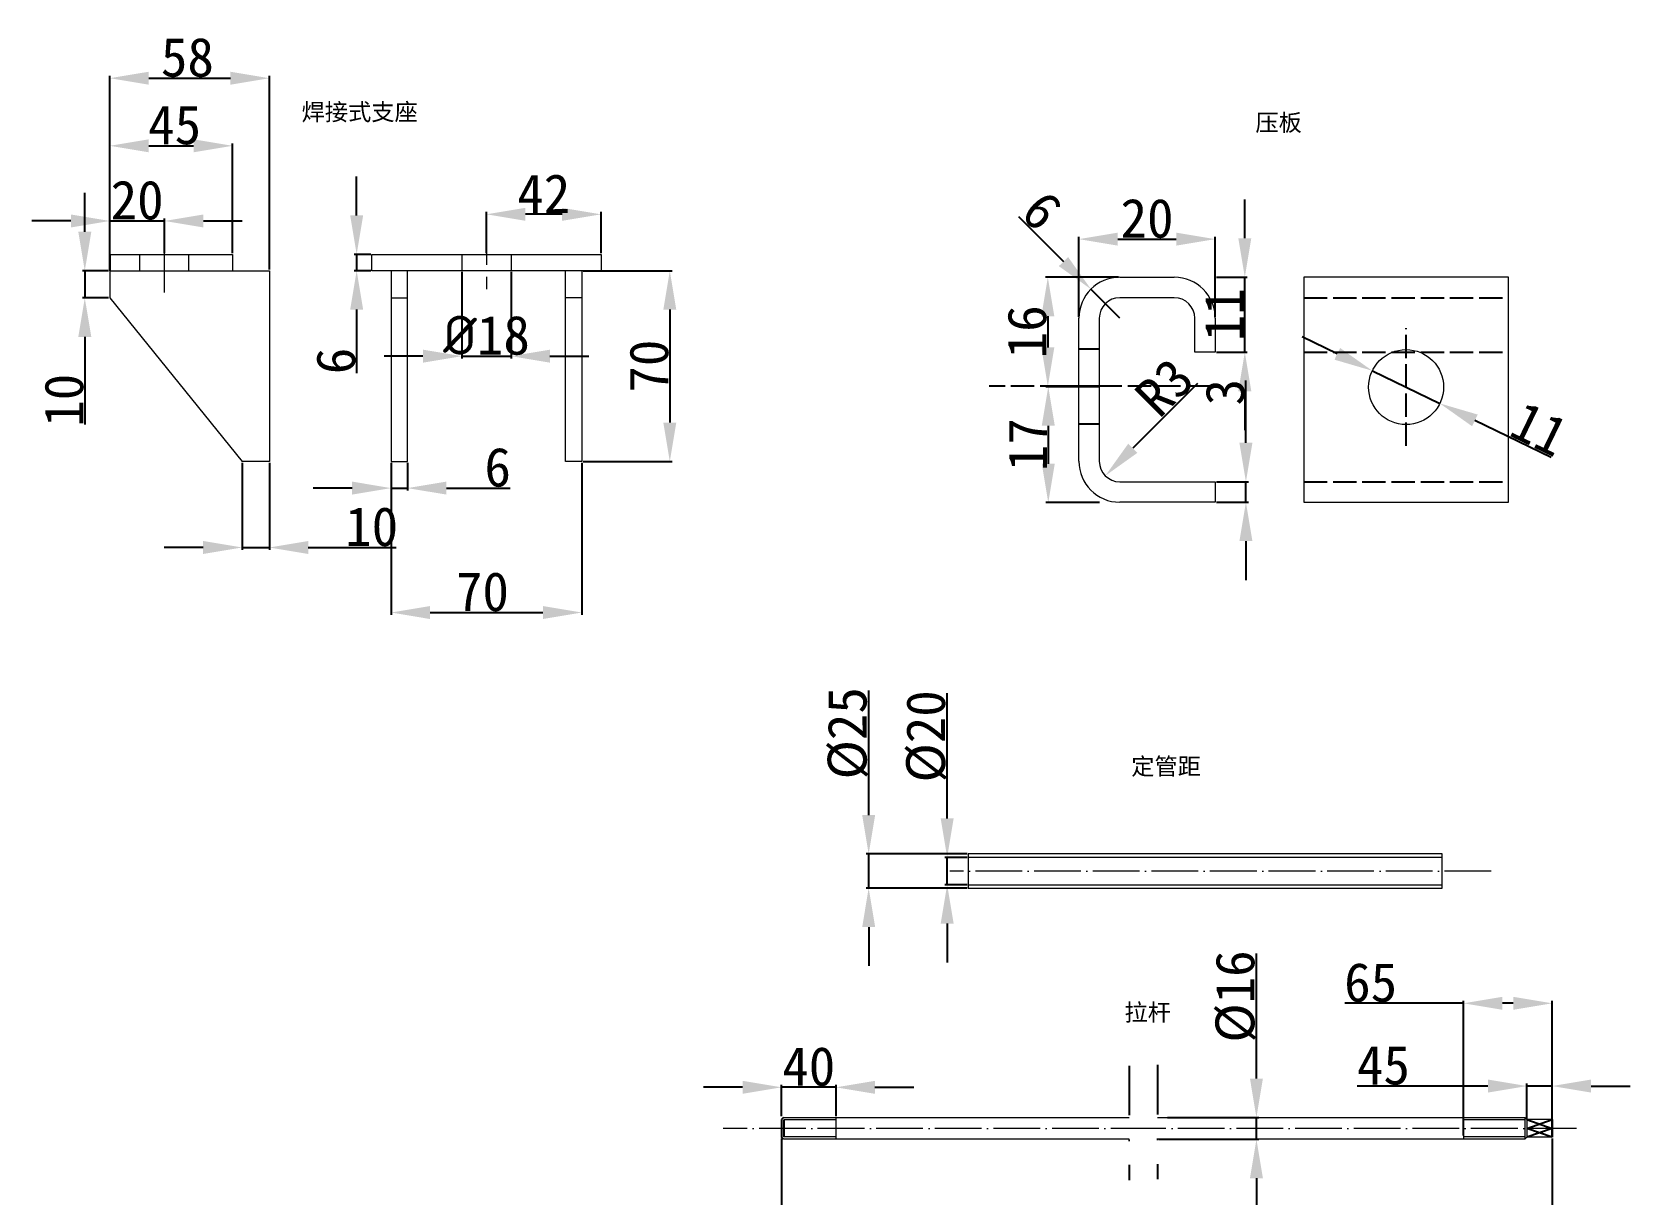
# Model space of a CAD drawing. Header units: millimetres. Extents: x 1235 to 3083, y 1046 to 3116.
# Drawn here: x 2253 to 3074, y 2394 to 2991 of the extents above; entities that cross this region are included whole.
import ezdxf

# ---------------------------------------------------------------- set-up
doc = ezdxf.new("R2010")
doc.units = ezdxf.units.MM
for name, pattern in [('ACAD_ISO02W100', [15, 12, -3]), ('ACAD_ISO04W100', [30, 24, -3, 0, -3]), ('DASHDOTX2', [50.8, 25.4, -12.7, 0, -12.7])]:
    doc.linetypes.add(name, pattern=pattern)
for name, color, linetype, lineweight in [('中心线', 255, 'ACAD_ISO04W100', 13), ('定距管', 7, 'Continuous', 15), ('密封结构', 7, 'Continuous', 15), ('拉杆', 7, 'Continuous', 15), ('文字', 7, 'Continuous', 15), ('标注', 65, 'Continuous', 13)]:
    doc.layers.add(name, color=color, linetype=linetype, lineweight=lineweight)
doc.layers.add('虚线', color=7, linetype='ACAD_ISO02W100', plot=False)
doc.styles.get("Standard").update_dxf_attribs({"font": ''})
doc.styles.get('Standard').set_extended_font_data('SimSun')
doc.dimstyles.new('ISO-25', dxfattribs={"dimtxt": 20, "dimasz": 20, "dimexe": 1.25, "dimexo": 0.625, "dimtad": 1, "dimtxsty": 'Standard', "dimcen": 2.5, "dimadec": 0, "dimazin": 0, "dimtfac": 1, "dimtmove": 0, "dimatfit": 3, "dimfxl": 1, "dimarcsym": 0})

# ---------------------------------------------------------------- blocks, each defined once
blk = doc.blocks.new('*D93')
at = {"layer": 'Defpoints', "color": 0, "lineweight": -3, "transparency": 16777216}
for p in [(2637.89, 2448.62), (2637.89, 2433.14), (2665.89, 2433.12)]:
    blk.add_point(p, dxfattribs=at)
at = {"layer": '标注', "color": 0, "lineweight": -2, "transparency": 16777216}
for p, q in [((2617.89, 2448.62), (2597.89, 2448.62)), ((2637.89, 2433.76), (2637.89, 2449.87)), ((2665.89, 2448.62), (2637.89, 2448.62)), ((2665.89, 2433.74), (2665.89, 2449.87)), ((2685.89, 2448.62), (2705.89, 2448.62))]:
    blk.add_line(p, q, dxfattribs=at)
at = {"layer": '标注', "color": 0, "lineweight": -3, "transparency": 16777216}
for points in [[(2617.89, 2451.96), (2617.89, 2445.29), (2637.89, 2448.62)], [(2685.89, 2451.96), (2685.89, 2445.29), (2665.89, 2448.62)]]:
    blk.add_solid(points, dxfattribs=at)
at = {"layer": '标注', "color": 0, "transparency": 16777216, "insert": (2651.89, 2459.25), "char_height": 20, "attachment_point": 5}
blk.add_mtext('40', dxfattribs=at)
blk = doc.blocks.new('*D94')
at = {"layer": 'Defpoints', "color": 0, "lineweight": -3, "transparency": 16777216}
for p in [(3020.62, 2449.27), (3020.62, 2432.07), (3033.57, 2432.07)]:
    blk.add_point(p, dxfattribs=at)
at = {"layer": '标注', "color": 0, "lineweight": -2, "transparency": 16777216}
for p, q in [((3000.62, 2449.27), (2933.48, 2449.27)), ((3020.62, 2432.69), (3020.62, 2450.52)), ((3033.57, 2449.27), (3020.62, 2449.27)), ((3033.57, 2432.69), (3033.57, 2450.52)), ((3053.57, 2449.27), (3073.57, 2449.27))]:
    blk.add_line(p, q, dxfattribs=at)
at = {"layer": '标注', "color": 0, "lineweight": -3, "transparency": 16777216}
for points in [[(3000.62, 2452.61), (3000.62, 2445.94), (3020.62, 2449.27)], [(3053.57, 2452.61), (3053.57, 2445.94), (3033.57, 2449.27)]]:
    blk.add_solid(points, dxfattribs=at)
at = {"layer": '标注', "color": 0, "transparency": 16777216, "insert": (2946.94, 2459.9), "char_height": 20, "attachment_point": 5}
blk.add_mtext('45', dxfattribs=at)
blk = doc.blocks.new('*D95')
at = {"layer": 'Defpoints', "color": 0, "lineweight": -3, "transparency": 16777216}
for p in [(2988.07, 2491.75), (2988.07, 2423.18), (3033.57, 2422.97)]:
    blk.add_point(p, dxfattribs=at)
at = {"layer": '标注', "color": 0, "lineweight": -2, "transparency": 16777216}
for p, q in [((2988.07, 2491.75), (2927.09, 2491.75)), ((2988.07, 2423.8), (2988.07, 2493)), ((3013.57, 2491.75), (3008.07, 2491.75)), ((3033.57, 2423.59), (3033.57, 2493))]:
    blk.add_line(p, q, dxfattribs=at)
at = {"layer": '标注', "color": 0, "lineweight": -3, "transparency": 16777216}
for points in [[(3008.07, 2495.09), (3008.07, 2488.42), (2988.07, 2491.75)], [(3013.57, 2495.09), (3013.57, 2488.42), (3033.57, 2491.75)]]:
    blk.add_solid(points, dxfattribs=at)
at = {"layer": '标注', "color": 0, "transparency": 16777216, "insert": (2940.39, 2502.38), "char_height": 20, "attachment_point": 5}
blk.add_mtext('65', dxfattribs=at)
blk = doc.blocks.new('*D96')
at = {"layer": 'Defpoints', "color": 0, "lineweight": -3, "transparency": 16777216}
for p in [(2835.51, 2433.12), (2881.75, 2433.12), (2830.95, 2421.92)]:
    blk.add_point(p, dxfattribs=at)
at = {"layer": '标注', "color": 0, "lineweight": -2, "transparency": 16777216}
for p, q in [((2881.75, 2453.12), (2881.75, 2517.37)), ((2836.14, 2433.12), (2883, 2433.12)), ((2881.75, 2421.92), (2881.75, 2433.12)), ((2831.57, 2421.92), (2883, 2421.92)), ((2881.75, 2401.92), (2881.75, 2381.92))]:
    blk.add_line(p, q, dxfattribs=at)
at = {"layer": '标注', "color": 0, "lineweight": -3, "transparency": 16777216}
for points in [[(2878.42, 2453.12), (2885.08, 2453.12), (2881.75, 2433.12)], [(2878.42, 2401.92), (2885.08, 2401.92), (2881.75, 2421.92)]]:
    blk.add_solid(points, dxfattribs=at)
at = {"layer": '标注', "color": 0, "transparency": 16777216, "insert": (2871.13, 2495.24), "char_height": 20, "attachment_point": 5, "rotation": 90}
blk.add_mtext('%%C16', dxfattribs=at)
blk = doc.blocks.new('*D92')
at = {"layer": 'Defpoints', "color": 0, "lineweight": -3, "transparency": 16777216}
for p in [(2637.89, 2422.97), (3033.57, 2422.97), (2637.89, 2364.93)]:
    blk.add_point(p, dxfattribs=at)
at = {"layer": '标注', "color": 0, "lineweight": -2, "transparency": 16777216}
for p, q in [((2637.89, 2422.34), (2637.89, 2363.68)), ((3033.57, 2422.34), (3033.57, 2363.68)), ((3013.57, 2364.93), (2657.89, 2364.93))]:
    blk.add_line(p, q, dxfattribs=at)
at = {"layer": '标注', "color": 0, "lineweight": -3, "transparency": 16777216}
for points in [[(2657.89, 2368.26), (2657.89, 2361.6), (2637.89, 2364.93)], [(3013.57, 2368.26), (3013.57, 2361.6), (3033.57, 2364.93)]]:
    blk.add_solid(points, dxfattribs=at)
at = {"layer": '标注', "color": 0, "transparency": 16777216, "insert": (2835.59, 2375.56), "char_height": 20, "attachment_point": 5}
blk.add_mtext('1532', dxfattribs=at)
blk = doc.blocks.new('*D97')
at = {"layer": 'Defpoints', "color": 0, "lineweight": -3, "transparency": 16777216}
for p in [(2722.96, 2566.68), (2733.81, 2566.68), (2733.81, 2552.68)]:
    blk.add_point(p, dxfattribs=at)
at = {"layer": '标注', "color": 0, "lineweight": -2, "transparency": 16777216}
for p, q in [((2722.96, 2586.68), (2722.96, 2650.93)), ((2733.19, 2566.68), (2721.71, 2566.68)), ((2722.96, 2552.68), (2722.96, 2566.68)), ((2733.19, 2552.68), (2721.71, 2552.68)), ((2722.96, 2532.68), (2722.96, 2512.68))]:
    blk.add_line(p, q, dxfattribs=at)
at = {"layer": '标注', "color": 0, "lineweight": -3, "transparency": 16777216}
for points in [[(2719.62, 2586.68), (2726.29, 2586.68), (2722.96, 2566.68)], [(2719.62, 2532.68), (2726.29, 2532.68), (2722.96, 2552.68)]]:
    blk.add_solid(points, dxfattribs=at)
at = {"layer": '标注', "color": 0, "transparency": 16777216, "insert": (2712.33, 2628.81), "char_height": 20, "attachment_point": 5, "rotation": 90}
blk.add_mtext('%%c20', dxfattribs=at)
blk = doc.blocks.new('*D98')
at = {"layer": 'Defpoints', "color": 0, "lineweight": -3, "transparency": 16777216}
for p in [(2682.66, 2568.43), (2733.81, 2568.43), (2733.81, 2550.93)]:
    blk.add_point(p, dxfattribs=at)
at = {"layer": '标注', "color": 0, "lineweight": -2, "transparency": 16777216}
for p, q in [((2682.66, 2588.43), (2682.66, 2652.35)), ((2733.19, 2568.43), (2681.41, 2568.43)), ((2682.66, 2550.93), (2682.66, 2568.43)), ((2733.19, 2550.93), (2681.41, 2550.93)), ((2682.66, 2530.93), (2682.66, 2510.93))]:
    blk.add_line(p, q, dxfattribs=at)
at = {"layer": '标注', "color": 0, "lineweight": -3, "transparency": 16777216}
for points in [[(2679.33, 2588.43), (2685.99, 2588.43), (2682.66, 2568.43)], [(2679.33, 2530.93), (2685.99, 2530.93), (2682.66, 2550.93)]]:
    blk.add_solid(points, dxfattribs=at)
at = {"layer": '标注', "color": 0, "transparency": 16777216, "insert": (2672.03, 2630.39), "char_height": 20, "attachment_point": 5, "rotation": 90}
blk.add_mtext('%%c25', dxfattribs=at)
blk = doc.blocks.new('*D126')
at = {"layer": 'Defpoints', "color": 0, "lineweight": -3, "transparency": 16777216}
for p in [(2321.06, 2893.47), (2293.06, 2876.34), (2321.06, 2876.34)]:
    blk.add_point(p, dxfattribs=at)
at = {"layer": '标注', "color": 0, "lineweight": -2, "transparency": 16777216}
for p, q in [((2273.06, 2893.47), (2253.06, 2893.47)), ((2293.06, 2876.97), (2293.06, 2894.72)), ((2293.06, 2893.47), (2321.06, 2893.47)), ((2321.06, 2876.97), (2321.06, 2894.72)), ((2341.06, 2893.47), (2361.06, 2893.47))]:
    blk.add_line(p, q, dxfattribs=at)
at = {"layer": '标注', "color": 0, "lineweight": -3, "transparency": 16777216}
for points in [[(2273.06, 2896.81), (2273.06, 2890.14), (2293.06, 2893.47)], [(2341.06, 2896.81), (2341.06, 2890.14), (2321.06, 2893.47)]]:
    blk.add_solid(points, dxfattribs=at)
at = {"layer": '标注', "color": 0, "transparency": 16777216, "insert": (2307.06, 2904.1), "char_height": 20, "attachment_point": 5}
blk.add_mtext('20', dxfattribs=at)
blk = doc.blocks.new('*D127')
at = {"layer": 'Defpoints', "color": 0, "lineweight": -3, "transparency": 16777216}
for p in [(2356.06, 2932.07), (2293.06, 2876.34), (2356.06, 2876.34)]:
    blk.add_point(p, dxfattribs=at)
at = {"layer": '标注', "color": 0, "lineweight": -2, "transparency": 16777216}
for p, q in [((2293.06, 2876.97), (2293.06, 2933.32)), ((2313.06, 2932.07), (2336.06, 2932.07)), ((2356.06, 2876.97), (2356.06, 2933.32))]:
    blk.add_line(p, q, dxfattribs=at)
at = {"layer": '标注', "color": 0, "lineweight": -3, "transparency": 16777216}
for points in [[(2313.06, 2935.4), (2313.06, 2928.74), (2293.06, 2932.07)], [(2336.06, 2935.4), (2336.06, 2928.74), (2356.06, 2932.07)]]:
    blk.add_solid(points, dxfattribs=at)
at = {"layer": '标注', "color": 0, "transparency": 16777216, "insert": (2326.32, 2942.7), "char_height": 20, "attachment_point": 5}
blk.add_mtext('45 ', dxfattribs=at)
blk = doc.blocks.new('*D128')
at = {"layer": 'Defpoints', "color": 0, "lineweight": -3, "transparency": 16777216}
for p in [(2374.96, 2966.78), (2293.06, 2867.94), (2374.96, 2867.94)]:
    blk.add_point(p, dxfattribs=at)
at = {"layer": '标注', "color": 0, "lineweight": -2, "transparency": 16777216}
for p, q in [((2293.06, 2868.57), (2293.06, 2968.03)), ((2313.06, 2966.78), (2354.96, 2966.78)), ((2374.96, 2868.57), (2374.96, 2968.03))]:
    blk.add_line(p, q, dxfattribs=at)
at = {"layer": '标注', "color": 0, "lineweight": -3, "transparency": 16777216}
for points in [[(2313.06, 2970.11), (2313.06, 2963.45), (2293.06, 2966.78)], [(2354.96, 2970.11), (2354.96, 2963.45), (2374.96, 2966.78)]]:
    blk.add_solid(points, dxfattribs=at)
at = {"layer": '标注', "color": 0, "transparency": 16777216, "insert": (2332.88, 2977.41), "char_height": 20, "attachment_point": 5}
blk.add_mtext('58', dxfattribs=at)
blk = doc.blocks.new('*D129')
at = {"layer": 'Defpoints', "color": 0, "lineweight": -3, "transparency": 16777216}
for p in [(2293.06, 2867.94), (2280.19, 2853.94), (2293.06, 2853.94)]:
    blk.add_point(p, dxfattribs=at)
at = {"layer": '标注', "color": 0, "lineweight": -2, "transparency": 16777216}
for p, q in [((2280.19, 2887.94), (2280.19, 2907.94)), ((2292.44, 2867.94), (2278.94, 2867.94)), ((2280.19, 2867.94), (2280.19, 2853.94)), ((2292.44, 2853.94), (2278.94, 2853.94)), ((2280.19, 2833.94), (2280.19, 2788.91))]:
    blk.add_line(p, q, dxfattribs=at)
at = {"layer": '标注', "color": 0, "lineweight": -3, "transparency": 16777216}
for points in [[(2276.86, 2887.94), (2283.53, 2887.94), (2280.19, 2867.94)], [(2276.86, 2833.94), (2283.53, 2833.94), (2280.19, 2853.94)]]:
    blk.add_solid(points, dxfattribs=at)
at = {"layer": '标注', "color": 0, "transparency": 16777216, "insert": (2269.57, 2801.43), "char_height": 20, "attachment_point": 5, "rotation": 90}
blk.add_mtext('10', dxfattribs=at)
blk = doc.blocks.new('*D130')
at = {"layer": 'Defpoints', "color": 0, "lineweight": -3, "transparency": 16777216}
for p in [(2360.96, 2769.94), (2374.96, 2769.94), (2374.96, 2725.82)]:
    blk.add_point(p, dxfattribs=at)
at = {"layer": '标注', "color": 0, "lineweight": -2, "transparency": 16777216}
for p, q in [((2360.96, 2769.32), (2360.96, 2724.57)), ((2374.96, 2769.32), (2374.96, 2724.57)), ((2340.96, 2725.82), (2320.96, 2725.82)), ((2360.96, 2725.82), (2374.96, 2725.82)), ((2394.96, 2725.82), (2439.99, 2725.82))]:
    blk.add_line(p, q, dxfattribs=at)
at = {"layer": '标注', "color": 0, "lineweight": -3, "transparency": 16777216}
for points in [[(2340.96, 2729.15), (2340.96, 2722.48), (2360.96, 2725.82)], [(2394.96, 2729.15), (2394.96, 2722.48), (2374.96, 2725.82)]]:
    blk.add_solid(points, dxfattribs=at)
at = {"layer": '标注', "color": 0, "transparency": 16777216, "insert": (2427.48, 2736.44), "char_height": 20, "attachment_point": 5}
blk.add_mtext('10', dxfattribs=at)
blk = doc.blocks.new('*D131')
at = {"layer": 'Defpoints', "color": 0, "lineweight": -3, "transparency": 16777216}
for p in [(2437.43, 2769.94), (2445.83, 2769.94), (2445.83, 2756.31)]:
    blk.add_point(p, dxfattribs=at)
at = {"layer": '标注', "color": 0, "lineweight": -2, "transparency": 16777216}
for p, q in [((2437.43, 2769.32), (2437.43, 2755.06)), ((2445.83, 2769.32), (2445.83, 2755.06)), ((2417.43, 2756.31), (2397.43, 2756.31)), ((2437.43, 2756.31), (2445.83, 2756.31)), ((2465.83, 2756.31), (2498.53, 2756.31))]:
    blk.add_line(p, q, dxfattribs=at)
at = {"layer": '标注', "color": 0, "lineweight": -3, "transparency": 16777216}
for points in [[(2417.43, 2759.65), (2417.43, 2752.98), (2437.43, 2756.31)], [(2465.83, 2759.65), (2465.83, 2752.98), (2445.83, 2756.31)]]:
    blk.add_solid(points, dxfattribs=at)
at = {"layer": '标注', "color": 0, "transparency": 16777216, "insert": (2492.18, 2766.94), "char_height": 20, "attachment_point": 5}
blk.add_mtext('6', dxfattribs=at)
blk = doc.blocks.new('*D132')
at = {"layer": 'Defpoints', "color": 0, "lineweight": -3, "transparency": 16777216}
for p in [(2437.43, 2769.5), (2535.43, 2769.94), (2535.43, 2692.42)]:
    blk.add_point(p, dxfattribs=at)
at = {"layer": '标注', "color": 0, "lineweight": -2, "transparency": 16777216}
for p, q in [((2437.43, 2768.88), (2437.43, 2691.17)), ((2535.43, 2769.32), (2535.43, 2691.17)), ((2457.43, 2692.42), (2515.43, 2692.42))]:
    blk.add_line(p, q, dxfattribs=at)
at = {"layer": '标注', "color": 0, "lineweight": -3, "transparency": 16777216}
for points in [[(2457.43, 2695.75), (2457.43, 2689.08), (2437.43, 2692.42)], [(2515.43, 2695.75), (2515.43, 2689.08), (2535.43, 2692.42)]]:
    blk.add_solid(points, dxfattribs=at)
at = {"layer": '标注', "color": 0, "transparency": 16777216, "insert": (2484.35, 2703.04), "char_height": 20, "attachment_point": 5}
blk.add_mtext('70', dxfattribs=at)
blk = doc.blocks.new('*D133')
at = {"layer": 'Defpoints', "color": 0, "lineweight": -3, "transparency": 16777216}
for p in [(2473.83, 2867.94), (2499.03, 2867.94), (2499.03, 2824.06)]:
    blk.add_point(p, dxfattribs=at)
at = {"layer": '标注', "color": 0, "lineweight": -2, "transparency": 16777216}
for p, q in [((2473.83, 2867.32), (2473.83, 2822.81)), ((2499.03, 2867.32), (2499.03, 2822.81)), ((2453.83, 2824.06), (2433.83, 2824.06)), ((2473.83, 2824.06), (2499.03, 2824.06)), ((2519.03, 2824.06), (2539.03, 2824.06))]:
    blk.add_line(p, q, dxfattribs=at)
at = {"layer": '标注', "color": 0, "lineweight": -3, "transparency": 16777216}
for points in [[(2453.83, 2827.4), (2453.83, 2820.73), (2473.83, 2824.06)], [(2519.03, 2827.4), (2519.03, 2820.73), (2499.03, 2824.06)]]:
    blk.add_solid(points, dxfattribs=at)
at = {"layer": '标注', "color": 0, "transparency": 16777216, "insert": (2486.43, 2834.69), "char_height": 20, "attachment_point": 5}
blk.add_mtext('{\\fISOCPEUR|b0|i0|c0|p34;%%C}18', dxfattribs=at)
blk = doc.blocks.new('*D134')
at = {"layer": 'Defpoints', "color": 0, "lineweight": -3, "transparency": 16777216}
for p in [(2486.43, 2896.89), (2486.43, 2876.34), (2545.23, 2876.34)]:
    blk.add_point(p, dxfattribs=at)
at = {"layer": '标注', "color": 0, "lineweight": -2, "transparency": 16777216}
for p, q in [((2486.43, 2876.97), (2486.43, 2898.14)), ((2525.23, 2896.89), (2506.43, 2896.89)), ((2545.23, 2876.97), (2545.23, 2898.14))]:
    blk.add_line(p, q, dxfattribs=at)
at = {"layer": '标注', "color": 0, "lineweight": -3, "transparency": 16777216}
for points in [[(2506.43, 2900.22), (2506.43, 2893.56), (2486.43, 2896.89)], [(2525.23, 2900.22), (2525.23, 2893.56), (2545.23, 2896.89)]]:
    blk.add_solid(points, dxfattribs=at)
at = {"layer": '标注', "color": 0, "transparency": 16777216, "insert": (2515.83, 2907.52), "char_height": 20, "attachment_point": 5}
blk.add_mtext('42', dxfattribs=at)
blk = doc.blocks.new('*D135')
at = {"layer": 'Defpoints', "color": 0, "lineweight": -3, "transparency": 16777216}
for p in [(2427.63, 2876.34), (2419.77, 2867.94), (2427.63, 2867.94)]:
    blk.add_point(p, dxfattribs=at)
at = {"layer": '标注', "color": 0, "lineweight": -2, "transparency": 16777216}
for p, q in [((2419.77, 2896.34), (2419.77, 2916.34)), ((2427.01, 2876.34), (2418.52, 2876.34)), ((2419.77, 2876.34), (2419.77, 2867.94)), ((2427.01, 2867.94), (2418.52, 2867.94)), ((2419.77, 2847.94), (2419.77, 2815.25))]:
    blk.add_line(p, q, dxfattribs=at)
at = {"layer": '标注', "color": 0, "lineweight": -3, "transparency": 16777216}
for points in [[(2416.44, 2896.34), (2423.1, 2896.34), (2419.77, 2876.34)], [(2416.44, 2847.94), (2423.1, 2847.94), (2419.77, 2867.94)]]:
    blk.add_solid(points, dxfattribs=at)
at = {"layer": '标注', "color": 0, "transparency": 16777216, "insert": (2409.15, 2821.59), "char_height": 20, "attachment_point": 5, "rotation": 90}
blk.add_mtext('6', dxfattribs=at)
blk = doc.blocks.new('*D136')
at = {"layer": 'Defpoints', "color": 0, "lineweight": -3, "transparency": 16777216}
for p in [(2535.43, 2867.94), (2535.43, 2769.94), (2580.55, 2769.94)]:
    blk.add_point(p, dxfattribs=at)
at = {"layer": '标注', "color": 0, "lineweight": -2, "transparency": 16777216}
for p, q in [((2536.06, 2867.94), (2581.8, 2867.94)), ((2580.55, 2847.94), (2580.55, 2789.94)), ((2536.06, 2769.94), (2581.8, 2769.94))]:
    blk.add_line(p, q, dxfattribs=at)
at = {"layer": '标注', "color": 0, "lineweight": -3, "transparency": 16777216}
for points in [[(2577.22, 2847.94), (2583.88, 2847.94), (2580.55, 2867.94)], [(2577.22, 2789.94), (2583.88, 2789.94), (2580.55, 2769.94)]]:
    blk.add_solid(points, dxfattribs=at)
at = {"layer": '标注', "color": 0, "transparency": 16777216, "insert": (2569.92, 2818.94), "char_height": 20, "attachment_point": 5, "rotation": 90}
blk.add_mtext('70', dxfattribs=at)
blk = doc.blocks.new('*D137')
at = {"layer": 'Defpoints', "color": 0, "lineweight": -3, "transparency": 16777216}
for p in [(2860.58, 2884.14), (2790.58, 2843.57), (2860.58, 2843.57)]:
    blk.add_point(p, dxfattribs=at)
at = {"layer": '标注', "color": 0, "lineweight": -2, "transparency": 16777216}
for p, q in [((2790.58, 2844.19), (2790.58, 2885.39)), ((2810.58, 2884.14), (2840.58, 2884.14)), ((2860.58, 2844.19), (2860.58, 2885.39))]:
    blk.add_line(p, q, dxfattribs=at)
at = {"layer": '标注', "color": 0, "lineweight": -3, "transparency": 16777216}
for points in [[(2810.58, 2887.47), (2810.58, 2880.81), (2790.58, 2884.14)], [(2840.58, 2887.47), (2840.58, 2880.81), (2860.58, 2884.14)]]:
    blk.add_solid(points, dxfattribs=at)
at = {"layer": '标注', "color": 0, "transparency": 16777216, "insert": (2825.58, 2894.76), "char_height": 20, "attachment_point": 5}
blk.add_mtext('20', dxfattribs=at)
blk = doc.blocks.new('*D138')
at = {"layer": 'Defpoints', "color": 0, "lineweight": -3, "transparency": 16777216}
for p in [(2811.58, 2864.57), (2774.64, 2808.57), (2811.3, 2808.57)]:
    blk.add_point(p, dxfattribs=at)
at = {"layer": '标注', "color": 0, "lineweight": -2, "transparency": 16777216}
for p, q in [((2810.96, 2864.57), (2773.39, 2864.57)), ((2774.64, 2844.57), (2774.64, 2828.57)), ((2810.68, 2808.57), (2773.39, 2808.57))]:
    blk.add_line(p, q, dxfattribs=at)
at = {"layer": '标注', "color": 0, "lineweight": -3, "transparency": 16777216}
for points in [[(2771.31, 2844.57), (2777.98, 2844.57), (2774.64, 2864.57)], [(2771.31, 2828.57), (2777.98, 2828.57), (2774.64, 2808.57)]]:
    blk.add_solid(points, dxfattribs=at)
at = {"layer": '标注', "color": 0, "transparency": 16777216, "insert": (2764.02, 2836.57), "char_height": 20, "attachment_point": 5, "rotation": 90}
blk.add_mtext('16', dxfattribs=at)
blk = doc.blocks.new('*D123')
at = {"layer": 'Defpoints', "color": 0, "lineweight": -3, "transparency": 16777216}
for p in [(2801.77, 2808.34), (2774.87, 2748.84), (2801.77, 2748.84)]:
    blk.add_point(p, dxfattribs=at)
at = {"layer": '标注', "color": 0, "lineweight": -2, "transparency": 16777216}
for p, q in [((2801.14, 2808.34), (2773.62, 2808.34)), ((2774.87, 2788.34), (2774.87, 2768.84)), ((2801.14, 2748.84), (2773.62, 2748.84))]:
    blk.add_line(p, q, dxfattribs=at)
at = {"layer": '标注', "color": 0, "lineweight": -3, "transparency": 16777216}
for points in [[(2771.53, 2788.34), (2778.2, 2788.34), (2774.87, 2808.34)], [(2771.53, 2768.84), (2778.2, 2768.84), (2774.87, 2748.84)]]:
    blk.add_solid(points, dxfattribs=at)
at = {"layer": '标注', "color": 0, "transparency": 16777216, "insert": (2764.24, 2778.59), "char_height": 20, "attachment_point": 5, "rotation": 90}
blk.add_mtext('17', dxfattribs=at)
blk = doc.blocks.new('*D124')
at = {"layer": 'Defpoints', "color": 0, "lineweight": -3, "transparency": 16777216}
for p in [(2811.58, 2770.07), (2804.16, 2762.65)]:
    blk.add_point(p, dxfattribs=at)
at = {"layer": '标注', "color": 0, "lineweight": -2, "transparency": 16777216}
blk.add_line((2851.55, 2810.04), (2818.3, 2776.79), dxfattribs=at)
at = {"layer": '标注', "color": 0, "lineweight": -3, "transparency": 16777216}
blk.add_solid([(2815.94, 2779.14), (2820.66, 2774.43), (2804.16, 2762.65)], dxfattribs=at)
at = {"layer": '标注', "color": 0, "transparency": 16777216, "insert": (2834.49, 2808), "char_height": 20, "attachment_point": 5, "rotation": 45}
blk.add_mtext('R3', dxfattribs=at)
blk = doc.blocks.new('*D125')
at = {"layer": 'Defpoints', "color": 0, "lineweight": -3, "transparency": 16777216}
for p in [(2796.77, 2858.46), (2811.58, 2843.57)]:
    blk.add_point(p, dxfattribs=at)
at = {"layer": '标注', "color": 0, "lineweight": -2, "transparency": 16777216}
for p, q in [((2759.6, 2895.81), (2782.66, 2872.63)), ((2811.58, 2843.57), (2796.77, 2858.46))]:
    blk.add_line(p, q, dxfattribs=at)
at = {"layer": '标注', "color": 0, "lineweight": -3, "transparency": 16777216}
blk.add_solid([(2785.03, 2874.98), (2780.3, 2870.28), (2796.77, 2858.46)], dxfattribs=at)
at = {"layer": '标注', "color": 0, "transparency": 16777216, "insert": (2771.61, 2898.8), "char_height": 20, "attachment_point": 5, "rotation": 314.85686}
blk.add_mtext('6', dxfattribs=at)
blk = doc.blocks.new('*D139')
at = {"layer": 'Defpoints', "color": 0, "lineweight": -3, "transparency": 16777216}
for p in [(2941.26, 2816.55), (2975.91, 2799.78)]:
    blk.add_point(p, dxfattribs=at)
at = {"layer": '标注', "color": 0, "lineweight": -2, "transparency": 16777216}
for p, q in [((2923.25, 2825.26), (2905.25, 2833.97)), ((2941.26, 2816.55), (2975.91, 2799.78)), ((3033.15, 2772.09), (2993.92, 2791.07))]:
    blk.add_line(p, q, dxfattribs=at)
at = {"layer": '标注', "color": 0, "lineweight": -3, "transparency": 16777216}
for points in [[(2924.71, 2828.26), (2921.8, 2822.26), (2941.26, 2816.55)], [(2995.37, 2794.07), (2992.47, 2788.07), (2975.91, 2799.78)]]:
    blk.add_solid(points, dxfattribs=at)
at = {"layer": '标注', "color": 0, "transparency": 16777216, "insert": (3027.16, 2786.79), "char_height": 20, "attachment_point": 5, "rotation": 334.17944}
blk.add_mtext('11', dxfattribs=at)
blk = doc.blocks.new('*D140')
at = {"layer": 'Defpoints', "color": 0, "lineweight": -3, "transparency": 16777216}
for p in [(2860.58, 2864.57), (2875.77, 2864.57), (2860.58, 2826.07)]:
    blk.add_point(p, dxfattribs=at)
at = {"layer": '标注', "color": 0, "lineweight": -2, "transparency": 16777216}
for p, q in [((2875.77, 2884.57), (2875.77, 2904.57)), ((2861.21, 2864.57), (2877.02, 2864.57)), ((2875.77, 2826.07), (2875.77, 2864.57)), ((2861.21, 2826.07), (2877.02, 2826.07)), ((2875.77, 2806.07), (2875.77, 2786.07))]:
    blk.add_line(p, q, dxfattribs=at)
at = {"layer": '标注', "color": 0, "lineweight": -3, "transparency": 16777216}
for points in [[(2872.44, 2884.57), (2879.11, 2884.57), (2875.77, 2864.57)], [(2872.44, 2806.07), (2879.11, 2806.07), (2875.77, 2826.07)]]:
    blk.add_solid(points, dxfattribs=at)
at = {"layer": '标注', "color": 0, "transparency": 16777216, "insert": (2865.15, 2845.32), "char_height": 20, "attachment_point": 5, "rotation": 90}
blk.add_mtext('11', dxfattribs=at)
blk = doc.blocks.new('*D141')
at = {"layer": 'Defpoints', "color": 0, "lineweight": -3, "transparency": 16777216}
for p in [(2860.58, 2759.57), (2876.35, 2759.57), (2860.58, 2749.07)]:
    blk.add_point(p, dxfattribs=at)
at = {"layer": '标注', "color": 0, "lineweight": -2, "transparency": 16777216}
for p, q in [((2876.35, 2779.57), (2876.35, 2811.6)), ((2861.21, 2759.57), (2877.6, 2759.57)), ((2876.35, 2749.07), (2876.35, 2759.57)), ((2861.21, 2749.07), (2877.6, 2749.07)), ((2876.35, 2729.07), (2876.35, 2709.07))]:
    blk.add_line(p, q, dxfattribs=at)
at = {"layer": '标注', "color": 0, "lineweight": -3, "transparency": 16777216}
for points in [[(2873.02, 2779.57), (2879.69, 2779.57), (2876.35, 2759.57)], [(2873.02, 2729.07), (2879.69, 2729.07), (2876.35, 2749.07)]]:
    blk.add_solid(points, dxfattribs=at)
at = {"layer": '标注', "color": 0, "transparency": 16777216, "insert": (2865.73, 2805.58), "char_height": 20, "attachment_point": 5, "rotation": 90}
blk.add_mtext('3', dxfattribs=at)

msp = doc.modelspace()

# ---------------------------------------------------------------- linework, layer by layer
at = {"lineweight": -3}
for p, q in [((2293.06242, 2876.34065), (2293.06242, 2867.94065)), ((2638.93751, 2433.11583), (2637.88751, 2432.06583)), ((2637.88751, 2432.06583), (2637.88751, 2422.96583)), ((2639.11869, 2431.85583), (2639.11869, 2423.17583)), ((2638.93751, 2421.91583), (2637.88751, 2422.96583))]:
    msp.add_line(p, q, dxfattribs=at)
at = {"linetype": 'DASHDOTX2', "lineweight": -3}
for p, q in [((2816.32232, 2459.6709), (2816.32232, 2400.97563)), ((2830.94931, 2460.11557), (2830.94931, 2401.42029)), ((3020.61697, 2427.51583), (3033.56697, 2432.06583)), ((3020.61697, 2432.06583), (3033.56697, 2427.51583)), ((3033.56697, 2432.06583), (3033.56697, 2422.96583)), ((3033.56697, 2422.96583), (3020.61697, 2427.51583)), ((3033.56697, 2427.51583), (3020.61697, 2422.96583))]:
    msp.add_line(p, q, dxfattribs=at)
at = {"layer": '中心线'}
for p, q in [((2321.06242, 2856.81941), (2321.06242, 2889.78543)), ((2486.43212, 2894.96635), (2486.43212, 2858.40923)), ((3002.30247, 2559.68031), (2724.25478, 2559.68031)), ((2830.94931, 2427.51583), (2607.89607, 2427.51583)), ((3045.99677, 2427.51583), (2830.94931, 2427.51583))]:
    msp.add_line(p, q, dxfattribs=at)
at = {"layer": '定距管'}
for p, q in [((2977.06463, 2568.43031), (2733.81463, 2568.43031)), ((2733.81463, 2568.43031), (2733.81463, 2550.93031)), ((2977.06463, 2550.93031), (2977.06463, 2568.43031)), ((2977.06463, 2566.68031), (2733.81463, 2566.68031)), ((2733.81463, 2552.68031), (2977.06463, 2552.68031)), ((2733.81463, 2550.93031), (2977.06463, 2550.93031))]:
    msp.add_line(p, q, dxfattribs=at)
at = {"layer": '密封结构'}
for p, q in [((2811.58337, 2864.56988), (2839.58337, 2864.56988)), ((3011.08601, 2864.56988), (2906.08601, 2864.56988)), ((2906.08601, 2864.56988), (2906.08601, 2749.06988)), ((3011.08601, 2749.06988), (3011.08601, 2864.56988)), ((2839.58337, 2854.06988), (2811.58337, 2854.06988)), ((2790.58337, 2808.56988), (2790.58337, 2843.56988)), ((2801.08337, 2843.56988), (2801.08337, 2770.06988)), ((2850.08337, 2826.06988), (2850.08337, 2843.56988)), ((2860.58337, 2843.56988), (2860.58337, 2826.06988)), ((2860.58337, 2826.06988), (2850.08337, 2826.06988)), ((2790.58337, 2770.06988), (2790.58337, 2808.56988)), ((2811.58337, 2759.56988), (2860.58337, 2759.56988)), ((2860.58337, 2759.56988), (2860.58337, 2749.06988)), ((2860.58337, 2749.06988), (2811.58337, 2749.06988)), ((2906.08601, 2749.06988), (3011.08601, 2749.06988))]:
    msp.add_line(p, q, dxfattribs=at)
msp.add_circle((2958.58601, 2808.16816), 19.25, dxfattribs=at)
for centre, radius, start, end in [((2811.58337, 2843.56988), 21, 90, 180), ((2839.58337, 2843.56988), 21, 0, 90), ((2811.58337, 2843.56988), 10.5, 90, 180), ((2839.58337, 2843.56988), 10.5, 0, 90), ((2811.58337, 2770.06988), 21, 180, 270), ((2811.58337, 2770.06988), 10.5, 180, 270)]:
    msp.add_arc(centre, radius, start, end, dxfattribs=at)
at = {"layer": '拉杆'}
for p, q in [((2293.06242, 2867.94065), (2293.06242, 2876.34065)), ((2293.06242, 2876.34065), (2356.06242, 2876.34065)), ((2308.46242, 2867.94065), (2308.46242, 2876.34065)), ((2333.66242, 2867.94065), (2333.66242, 2876.34065)), ((2356.06242, 2876.34065), (2356.06242, 2867.94065)), ((2427.63212, 2876.34065), (2545.23212, 2876.34065)), ((2427.63212, 2867.94065), (2427.63212, 2876.34065)), ((2473.83212, 2876.34065), (2473.83212, 2867.94065)), ((2499.03212, 2876.34065), (2499.03212, 2867.94065)), ((2545.23212, 2876.34065), (2545.23212, 2867.94065)), ((2293.06242, 2867.94065), (2374.96242, 2867.94065)), ((2293.06242, 2867.94065), (2293.06242, 2853.94065)), ((2374.96242, 2867.94065), (2374.96242, 2769.94065)), ((2545.23212, 2867.94065), (2427.63212, 2867.94065)), ((2437.43212, 2867.94065), (2437.43212, 2769.94065)), ((2445.83212, 2769.94065), (2445.83212, 2867.94065)), ((2527.03212, 2769.94065), (2527.03212, 2867.94065)), ((2535.43212, 2867.94065), (2535.43212, 2769.94065)), ((2293.06242, 2853.94065), (2360.96242, 2769.94065)), ((2437.43212, 2853.94065), (2445.83212, 2853.94065)), ((2535.43212, 2853.94065), (2527.03212, 2853.94065)), ((2374.96242, 2769.94065), (2360.96242, 2769.94065)), ((2437.43212, 2769.94065), (2445.83212, 2769.94065)), ((2535.43212, 2769.94065), (2527.03212, 2769.94065)), ((2638.93751, 2433.11583), (2816.32232, 2433.11583)), ((2665.88751, 2431.85583), (2639.11869, 2431.85583)), ((2665.88751, 2421.91583), (2665.88751, 2433.11583)), ((2830.94931, 2433.11583), (3019.56697, 2433.11583)), ((2988.06697, 2433.11583), (2988.06697, 2421.91583)), ((3019.56697, 2431.85583), (2988.06697, 2431.85583)), ((3019.56697, 2433.11583), (3019.56697, 2421.91583)), ((3020.61697, 2432.06583), (3019.56697, 2433.11583)), ((3033.56697, 2432.06583), (3020.61697, 2432.06583)), ((3020.61697, 2432.06583), (3020.61697, 2422.96583)), ((3033.56697, 2432.06583), (3033.56697, 2422.96583)), ((2816.32232, 2421.91583), (2638.93751, 2421.91583)), ((2665.88751, 2423.17583), (2639.11869, 2423.17583)), ((3019.56697, 2421.91583), (2830.94931, 2421.91583)), ((3019.56697, 2423.17583), (2988.06697, 2423.17583)), ((3020.61697, 2422.96583), (3019.56697, 2421.91583)), ((3033.56697, 2422.96583), (3020.61697, 2422.96583))]:
    msp.add_line(p, q, dxfattribs=at)
at = {"layer": '虚线'}
for p, q in [((2906.08601, 2854.06988), (3011.08601, 2854.06988)), ((2958.58601, 2777.95989), (2958.58601, 2838.37644)), ((2790.58337, 2827.81988), (2801.08337, 2827.81988)), ((2906.08601, 2826.06988), (3011.08601, 2826.06988)), ((2857.69722, 2808.56988), (2744.46953, 2808.56988)), ((2790.58337, 2789.31988), (2801.08337, 2789.31988)), ((2906.08601, 2759.56988), (3011.08601, 2759.56988))]:
    msp.add_line(p, q, dxfattribs=at)

# ---------------------------------------------------------------- texts
at = {"layer": '文字', "char_height": 8.75, "attachment_point": 1}
for s, width, insert in [('  焊接式支座', 202.7001656, (2379.58319, 2953.85403)), ('        压板', 202.7001656, (2833.5913, 2948.39297)), ('  定管距 ', 136.2692037, (2805.56437, 2617.79394)), ('  拉杆 ', 136.2692037, (2802.08422, 2491.47139))]:
    msp.add_mtext_dynamic_manual_height_columns(s, width=width, gutter_width=12.5, heights=[0], dxfattribs=dict(at, insert=insert))

# ---------------------------------------------------------------- dimensions: what is measured, and where the dimension line sits
at = {"layer": '标注'}
for base, p1, p2, text, picture, middle in [((2374.96242, 2966.78053), (2293.06242, 2867.94065), (2374.96242, 2867.94065), '58', '*D128', (2332.87551, 2966.78053)), ((2356.06242, 2932.07011), (2293.06242, 2876.34065), (2356.06242, 2876.34065), '45 ', '*D127', (2326.32263, 2932.07011)), ((2486.43212, 2896.89095), (2545.23212, 2876.34065), (2486.43212, 2876.34065), '42', '*D134', (2515.83212, 2896.89095)), ((2499.03212, 2824.06181), (2473.83212, 2867.94065), (2499.03212, 2867.94065), '{\\fISOCPEUR|b0|i0|c0|p34;%%C}18', '*D133', (2486.43212, 2824.06181)), ((2535.43212, 2692.41621), (2437.43212, 2769.50315), (2535.43212, 2769.94065), '70', '*D132', (2484.34574, 2692.41621)), ((2988.06697, 2491.75188), (3033.56697, 2422.96583), (2988.06697, 2423.17583), '65', '*D95', (2940.38641, 2491.75188)), ((2637.88751, 2448.62394), (2665.88751, 2433.11583), (2637.88751, 2433.1397), '40', '*D93', (2651.88751, 2448.62394)), ((3020.61697, 2449.27451), (3033.56697, 2432.06583), (3020.61697, 2432.06583), '45', '*D94', (2946.93641, 2449.27451)), ((2637.88751, 2364.93096), (3033.56697, 2422.96583), (2637.88751, 2422.96583), '1532', '*D92', (2835.5909, 2364.93096))]:
    dim = msp.add_linear_dim(base=base, p1=p1, p2=p2, text=text, dimstyle='ISO-25', dxfattribs=at)
    dim.commit()
    dim.dimension.update_dxf_attribs({"geometry": picture, "text_midpoint": middle, "dimtype": 160})
for base, p1, p2, text, picture, middle in [((2321.06242, 2893.47306), (2293.06242, 2876.34065), (2321.06242, 2876.34065), '20', '*D126', (2307.06242, 2904.09806)), ((2860.58337, 2884.13923), (2790.58337, 2843.56988), (2860.58337, 2843.56988), '20', '*D137', (2825.58337, 2894.76423)), ((2445.83212, 2756.31404), (2437.43212, 2769.94065), (2445.83212, 2769.94065), '6', '*D131', (2492.17934, 2766.93904)), ((2374.96242, 2725.8168), (2360.96242, 2769.94065), (2374.96242, 2769.94065), '10', '*D130', (2427.47631, 2736.4418))]:
    dim = msp.add_linear_dim(base=base, p1=p1, p2=p2, text=text, dimstyle='ISO-25', dxfattribs=at)
    dim.commit()
    dim.dimension.update_dxf_attribs({"geometry": picture, "text_midpoint": middle})
for base, p1, p2, text, picture, middle in [((2419.77081, 2867.94065), (2427.63212, 2876.34065), (2427.63212, 2867.94065), '6', '*D135', (2409.14581, 2821.59343)), ((2280.19203, 2853.94065), (2293.06242, 2867.94065), (2293.06242, 2853.94065), '10', '*D129', (2269.56703, 2801.42676)), ((2875.77193, 2864.56988), (2860.58337, 2826.06988), (2860.58337, 2864.56988), '11', '*D140', (2865.14693, 2845.31988)), ((2580.54993, 2769.94065), (2535.43212, 2867.94065), (2535.43212, 2769.94065), '70', '*D136', (2569.92493, 2818.94065)), ((2774.86513, 2748.84173), (2801.76875, 2808.34173), (2801.76875, 2748.84173), '17', '*D123', (2764.24013, 2778.59173)), ((2876.35212, 2759.56988), (2860.58337, 2749.06988), (2860.58337, 2759.56988), '3', '*D141', (2865.72712, 2805.58377))]:
    dim = msp.add_linear_dim(base=base, p1=p1, p2=p2, angle=90, text=text, dimstyle='ISO-25', dxfattribs=at)
    dim.commit()
    dim.dimension.update_dxf_attribs({"geometry": picture, "text_midpoint": middle})
dim = msp.add_radius_dim(center=(2811.58337, 2843.56988), mpoint=(2796.77128, 2858.45617), text='6', dimstyle='ISO-25', dxfattribs=at)
dim.commit()
dim.dimension.update_dxf_attribs({"geometry": '*D125', "text_midpoint": (2771.61257, 2898.8046)})
for base, p1, p2, angle, text, picture, middle in [((2774.64376, 2808.56988), (2811.58337, 2864.56988), (2811.30103, 2808.56988), 90, '16', '*D138', (2774.64376, 2836.56988)), ((2682.65913, 2568.43031), (2733.81463, 2550.93031), (2733.81463, 2568.43031), 270, '%%c25', '*D98', (2682.65913, 2630.38864)), ((2722.95589, 2566.68031), (2733.81463, 2552.68031), (2733.81463, 2566.68031), 270, '%%c20', '*D97', (2722.95589, 2628.80531)), ((2881.75153, 2433.11583), (2830.94931, 2421.91583), (2835.51478, 2433.11583), 270, '%%C16', '*D96', (2881.75153, 2495.24083))]:
    dim = msp.add_linear_dim(base=base, p1=p1, p2=p2, angle=angle, text=text, dimstyle='ISO-25', dxfattribs=at)
    dim.commit()
    dim.dimension.update_dxf_attribs({"geometry": picture, "text_midpoint": middle, "dimtype": 160})
dim = msp.add_diameter_dim_2p(p1=(2941.25788, 2816.55258), p2=(2975.91414, 2799.78375), text='11', dimstyle='ISO-25', dxfattribs=at)
dim.commit()
dim.dimension.update_dxf_attribs({"geometry": '*D139', "text_midpoint": (3027.16282, 2786.7899)})
dim = msp.add_radius_dim(center=(2811.58337, 2770.06988), mpoint=(2804.15875, 2762.64526), text='R3', dimstyle='ISO-25', dxfattribs=at)
dim.commit()
dim.dimension.update_dxf_attribs({"geometry": '*D124', "text_midpoint": (2841.99879, 2800.48529), "dimtype": 164})

doc.saveas('drawing.dxf')
